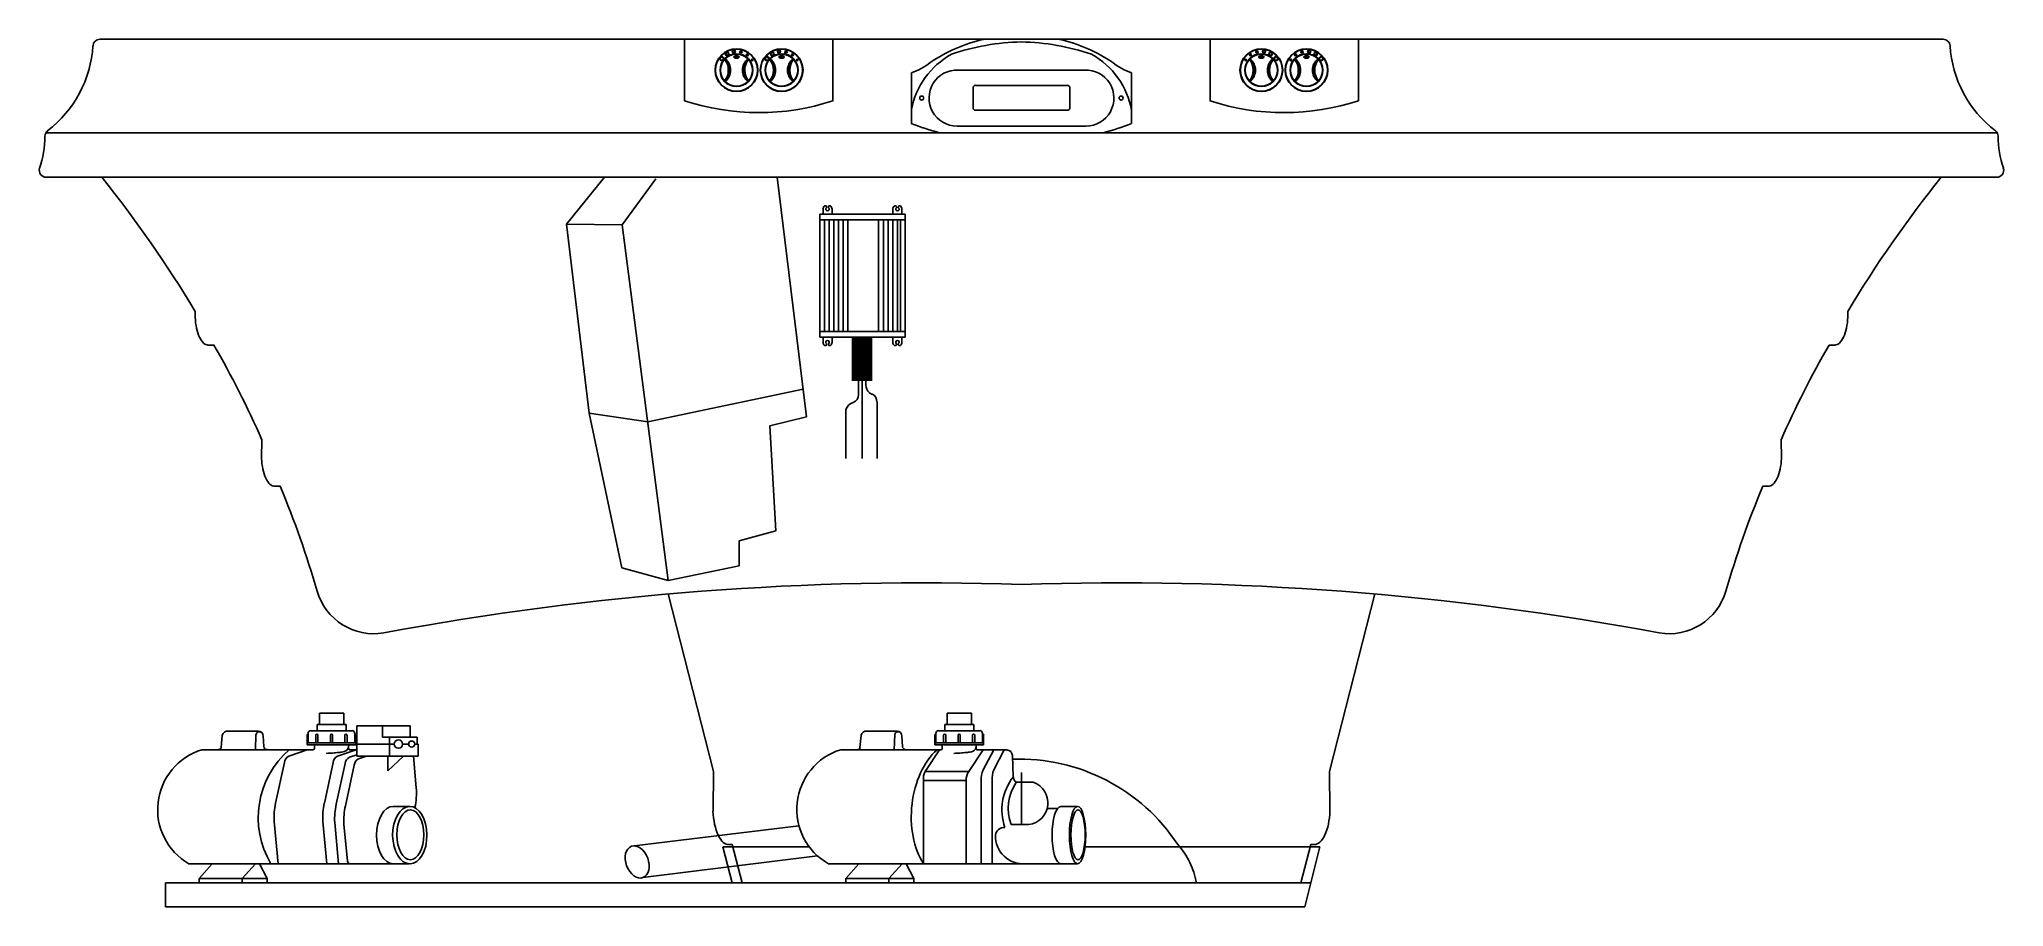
# Model space of a CAD drawing. Header units: millimetres. Extents: x -1143.64 to -1141.65, y 2247.31 to 2248.19.
import ezdxf

# ---------------------------------------------------------------- set-up
doc = ezdxf.new("R2010")
doc.units = ezdxf.units.MM
doc.header["$LTSCALE"] = 10
doc.linetypes.add('HIDDEN', pattern=[0.375, 0.25, -0.125])
doc.layers.add('jacuzzi', color=1, linetype='Continuous')

msp = doc.modelspace()

# ---------------------------------------------------------------- hatches: boundary and pattern name
at = {"layer": 'jacuzzi'}
for points in [[(-1142.9372, 2248.1825), (-1142.9372, 2248.1829, 0.414214), (-1142.9589, 2248.1612, 0.414214), (-1142.9372, 2248.1395), (-1142.9372, 2248.14, -0.414214), (-1142.9585, 2248.1612, -0.414214)], [(-1142.9372, 2248.1775), (-1142.9372, 2248.1779, 0.414214), (-1142.9539, 2248.1612, 0.414214), (-1142.9372, 2248.1446), (-1142.9372, 2248.145, -0.414214), (-1142.9534, 2248.1612, -0.414214)], [(-1142.9372, 2248.1829), (-1142.9372, 2248.1825, -0.414214), (-1142.9159, 2248.1612, -0.414214), (-1142.9372, 2248.14), (-1142.9372, 2248.1395, 0.414214), (-1142.9155, 2248.1612, 0.414214)], [(-1142.9205, 2248.1612, 0.414214), (-1142.9372, 2248.1779), (-1142.9372, 2248.1775, -0.414214), (-1142.9209, 2248.1612, -0.414214), (-1142.9372, 2248.145), (-1142.9372, 2248.1446, 0.414214)], [(-1142.9257, 2248.1497, 0.006291), (-1142.9254, 2248.15, -0.476688), (-1142.9254, 2248.1724, 0.006291), (-1142.9257, 2248.1727, 0.475122)], [(-1142.9254, 2248.15, 0.006351), (-1142.9251, 2248.1503, -0.339688), (-1142.9251, 2248.1721, 0.006351), (-1142.9254, 2248.1724, 0.341781)], [(-1142.9205, 2248.1717, 1), (-1142.922, 2248.1713, 1)], [(-1142.8914, 2248.1825), (-1142.8914, 2248.1829, 0.414214), (-1142.9131, 2248.1612, 0.414214), (-1142.8914, 2248.1395), (-1142.8914, 2248.14, -0.414214), (-1142.9127, 2248.1612, -0.414214)], [(-1142.8914, 2248.1775), (-1142.8914, 2248.1779, 0.414214), (-1142.9081, 2248.1612, 0.414214), (-1142.8914, 2248.1446), (-1142.8914, 2248.145, -0.414214), (-1142.9077, 2248.1612, -0.414214)], [(-1142.8914, 2248.1829), (-1142.8914, 2248.1825, -0.414214), (-1142.8701, 2248.1612, -0.414214), (-1142.8914, 2248.14), (-1142.8914, 2248.1395, 0.414214), (-1142.8697, 2248.1612, 0.414214)], [(-1142.8747, 2248.1612, 0.414214), (-1142.8914, 2248.1779), (-1142.8914, 2248.1775, -0.414214), (-1142.8752, 2248.1612, -0.414214), (-1142.8914, 2248.145), (-1142.8914, 2248.1446, 0.414214)], [(-1142.8799, 2248.1497, 0.006291), (-1142.8796, 2248.15, -0.476688), (-1142.8796, 2248.1724, 0.006291), (-1142.8799, 2248.1727, 0.475122)], [(-1142.8796, 2248.15, 0.006351), (-1142.8794, 2248.1503, -0.339688), (-1142.8794, 2248.1721, 0.006351), (-1142.8796, 2248.1724, 0.341781)], [(-1142.8747, 2248.1717, 1), (-1142.8762, 2248.1713, 1)], [(-1142.4046, 2248.1829), (-1142.4046, 2248.1825, 0.414214), (-1142.4258, 2248.1612, 0.414214), (-1142.4046, 2248.14), (-1142.4046, 2248.1395, -0.414214), (-1142.4263, 2248.1612, -0.414214)], [(-1142.4212, 2248.1717, -1), (-1142.4198, 2248.1713, -1)], [(-1142.4212, 2248.1612, -0.414214), (-1142.4046, 2248.1779), (-1142.4046, 2248.1775, 0.414214), (-1142.4208, 2248.1612, 0.414214), (-1142.4046, 2248.145), (-1142.4046, 2248.1446, -0.414214)], [(-1142.4163, 2248.15, -0.006351), (-1142.4166, 2248.1503, 0.339688), (-1142.4166, 2248.1721, -0.006351), (-1142.4163, 2248.1724, -0.341781)], [(-1142.4161, 2248.1497, -0.006291), (-1142.4163, 2248.15, 0.476688), (-1142.4163, 2248.1724, -0.006291), (-1142.4161, 2248.1727, -0.475122)], [(-1142.4046, 2248.1825), (-1142.4046, 2248.1829, -0.414214), (-1142.3829, 2248.1612, -0.414214), (-1142.4046, 2248.1395), (-1142.4046, 2248.14, 0.414214), (-1142.3833, 2248.1612, 0.414214)], [(-1142.4046, 2248.1775), (-1142.4046, 2248.1779, -0.414214), (-1142.3879, 2248.1612, -0.414214), (-1142.4046, 2248.1446), (-1142.4046, 2248.145, 0.414214), (-1142.3883, 2248.1612, 0.414214)], [(-1142.3588, 2248.1829), (-1142.3588, 2248.1825, 0.414214), (-1142.3801, 2248.1612, 0.414214), (-1142.3588, 2248.14), (-1142.3588, 2248.1395, -0.414214), (-1142.3805, 2248.1612, -0.414214)], [(-1142.3755, 2248.1612, -0.414214), (-1142.3588, 2248.1779), (-1142.3588, 2248.1775, 0.414214), (-1142.375, 2248.1612, 0.414214), (-1142.3588, 2248.145), (-1142.3588, 2248.1446, -0.414214)], [(-1142.3755, 2248.1717, -1), (-1142.374, 2248.1713, -1)], [(-1142.3706, 2248.15, -0.006351), (-1142.3708, 2248.1503, 0.339688), (-1142.3708, 2248.1721, -0.006351), (-1142.3706, 2248.1724, -0.341781)], [(-1142.3703, 2248.1497, -0.006291), (-1142.3706, 2248.15, 0.476688), (-1142.3706, 2248.1724, -0.006291), (-1142.3703, 2248.1727, -0.475122)], [(-1142.3588, 2248.1825), (-1142.3588, 2248.1829, -0.414214), (-1142.3371, 2248.1612, -0.414214), (-1142.3588, 2248.1395), (-1142.3588, 2248.14, 0.414214), (-1142.3375, 2248.1612, 0.414214)], [(-1142.3588, 2248.1775), (-1142.3588, 2248.1779, -0.414214), (-1142.3421, 2248.1612, -0.414214), (-1142.3588, 2248.1446), (-1142.3588, 2248.145, 0.414214), (-1142.3425, 2248.1612, 0.414214)]]:
    msp.add_hatch(color=256, dxfattribs=at).paths.add_polyline_path(points)
h = msp.add_hatch(color=256, dxfattribs=at)
h.paths.add_polyline_path([(-1142.9448, 2248.1777, 1), (-1142.9485, 2248.1777, 1)])
h.paths.add_polyline_path([(-1142.9481, 2248.1777, -1), (-1142.9452, 2248.1777, -1)], flags=16)
h.paths.add_polyline_path([(-1142.9542, 2248.173, 1), (-1142.95, 2248.173, 1)])
h.paths.add_polyline_path([(-1142.9504, 2248.173, -1), (-1142.9538, 2248.173, -1)], flags=16)
h = msp.add_hatch(color=256, dxfattribs=at)
h.paths.add_polyline_path([(-1142.9492, 2248.1503, 0.006351), (-1142.949, 2248.15, 0.341781), (-1142.949, 2248.1724, 0.006351), (-1142.9492, 2248.1721, -0.339688)])
h.paths.add_polyline_path([(-1142.949, 2248.15, 0.006291), (-1142.9487, 2248.1497, 0.475122), (-1142.9487, 2248.1727, 0.006291), (-1142.949, 2248.1724, -0.476688)])
h = msp.add_hatch(color=256, dxfattribs=at)
h.paths.add_polyline_path([(-1142.9383, 2248.18, 1), (-1142.9414, 2248.18, 1)])
h.paths.add_polyline_path([(-1142.941, 2248.18, -1), (-1142.9387, 2248.18, -1)], flags=16)
h = msp.add_hatch(color=256, dxfattribs=at)
edge = h.paths.add_edge_path()
edge.add_ellipse((-1142.9372, 2248.1745), major_axis=(-0.00273, 0), ratio=0.438575, start_angle=0, end_angle=360)
edge = h.paths.add_edge_path(flags=16)
edge.add_spline(control_points=[(-1142.9395, 2248.1745), (-1142.9395, 2248.1745), (-1142.9395, 2248.1745), (-1142.9395, 2248.1744), (-1142.9395, 2248.1744), (-1142.9394, 2248.1743), (-1142.9393, 2248.1742), (-1142.939, 2248.174), (-1142.9387, 2248.1739), (-1142.9381, 2248.1738), (-1142.9377, 2248.1737), (-1142.937, 2248.1737), (-1142.9366, 2248.1737), (-1142.9359, 2248.1738), (-1142.9356, 2248.1739), (-1142.9352, 2248.1741), (-1142.9351, 2248.1742), (-1142.9349, 2248.1744), (-1142.9349, 2248.1744), (-1142.9349, 2248.1745), (-1142.9349, 2248.1745), (-1142.9349, 2248.1745), (-1142.9349, 2248.1746), (-1142.9349, 2248.1747), (-1142.935, 2248.1747), (-1142.9352, 2248.1748), (-1142.9353, 2248.1749), (-1142.9357, 2248.1751), (-1142.9361, 2248.1752), (-1142.9369, 2248.1753), (-1142.9374, 2248.1753), (-1142.9382, 2248.1752), (-1142.9386, 2248.1751), (-1142.9391, 2248.1749), (-1142.9392, 2248.1748), (-1142.9394, 2248.1747), (-1142.9395, 2248.1746), (-1142.9395, 2248.1745), (-1142.9395, 2248.1745), (-1142.9395, 2248.1745)], knot_values=[0, 0, 0, 0, 0.207165, 0.207165, 0.41433, 0.41433, 0.621495, 0.621495, 1.06625, 1.06625, 1.511005, 1.511005, 1.955759, 1.955759, 2.400514, 2.400514, 2.714795, 2.714795, 2.956834, 2.956834, 3.198874, 3.198874, 3.440913, 3.440913, 3.682953, 3.682953, 3.924992, 3.924992, 4.435768, 4.435768, 4.946543, 4.946543, 5.457319, 5.457319, 5.787126, 5.787126, 6.044973, 6.044973, 6.283185, 6.283185, 6.283185, 6.283185], degree=3, periodic=0)
h = msp.add_hatch(color=256, dxfattribs=at)
h.paths.add_polyline_path([(-1142.9315, 2248.18, 1), (-1142.934, 2248.1793, 1)])
h.paths.add_polyline_path([(-1142.9319, 2248.1799, 1), (-1142.9336, 2248.1794, 1)], flags=16)
h = msp.add_hatch(color=256, dxfattribs=at)
h.paths.add_polyline_path([(-1142.9252, 2248.177, 1), (-1142.9272, 2248.1764, 1)])
h.paths.add_polyline_path([(-1142.9256, 2248.1768, 1), (-1142.9268, 2248.1765, 1)], flags=16)
h = msp.add_hatch(color=256, dxfattribs=at)
h.paths.add_polyline_path([(-1142.8991, 2248.1781, 1), (-1142.9026, 2248.1772, 1)])
h.paths.add_polyline_path([(-1142.8995, 2248.178, -1), (-1142.9023, 2248.1773, -1)], flags=16)
h.paths.add_polyline_path([(-1142.9043, 2248.1735, 1), (-1142.9083, 2248.1724, 1)])
h.paths.add_polyline_path([(-1142.9046, 2248.1734, 1), (-1142.9079, 2248.1726, 1)], flags=16)
h = msp.add_hatch(color=256, dxfattribs=at)
h.paths.add_polyline_path([(-1142.9035, 2248.1503, 0.006351), (-1142.9032, 2248.15, 0.341781), (-1142.9032, 2248.1724, 0.006351), (-1142.9035, 2248.1721, -0.339688)])
h.paths.add_polyline_path([(-1142.9032, 2248.15, 0.006291), (-1142.9029, 2248.1497, 0.475122), (-1142.9029, 2248.1727, 0.006291), (-1142.9032, 2248.1724, -0.476688)])
h = msp.add_hatch(color=256, dxfattribs=at)
h.paths.add_polyline_path([(-1142.8925, 2248.18, 1), (-1142.8957, 2248.18, 1)])
h.paths.add_polyline_path([(-1142.8953, 2248.18, -1), (-1142.8929, 2248.18, -1)], flags=16)
h = msp.add_hatch(color=256, dxfattribs=at)
edge = h.paths.add_edge_path()
edge.add_ellipse((-1142.8914, 2248.1745), major_axis=(-0.00273, 0), ratio=0.438575, start_angle=0, end_angle=360)
edge = h.paths.add_edge_path(flags=16)
edge.add_spline(control_points=[(-1142.8937, 2248.1745), (-1142.8937, 2248.1745), (-1142.8937, 2248.1745), (-1142.8937, 2248.1744), (-1142.8937, 2248.1744), (-1142.8936, 2248.1743), (-1142.8935, 2248.1742), (-1142.8932, 2248.174), (-1142.893, 2248.1739), (-1142.8923, 2248.1738), (-1142.8919, 2248.1737), (-1142.8912, 2248.1737), (-1142.8908, 2248.1737), (-1142.8901, 2248.1738), (-1142.8898, 2248.1739), (-1142.8894, 2248.1741), (-1142.8893, 2248.1742), (-1142.8891, 2248.1744), (-1142.8891, 2248.1744), (-1142.8891, 2248.1745), (-1142.8891, 2248.1745), (-1142.8891, 2248.1745), (-1142.8891, 2248.1746), (-1142.8892, 2248.1747), (-1142.8892, 2248.1747), (-1142.8894, 2248.1748), (-1142.8895, 2248.1749), (-1142.8899, 2248.1751), (-1142.8903, 2248.1752), (-1142.8911, 2248.1753), (-1142.8916, 2248.1753), (-1142.8924, 2248.1752), (-1142.8928, 2248.1751), (-1142.8933, 2248.1749), (-1142.8935, 2248.1748), (-1142.8936, 2248.1747), (-1142.8937, 2248.1746), (-1142.8937, 2248.1745), (-1142.8937, 2248.1745), (-1142.8937, 2248.1745)], knot_values=[0, 0, 0, 0, 0.207165, 0.207165, 0.41433, 0.41433, 0.621495, 0.621495, 1.06625, 1.06625, 1.511005, 1.511005, 1.955759, 1.955759, 2.400514, 2.400514, 2.714795, 2.714795, 2.956834, 2.956834, 3.198874, 3.198874, 3.440913, 3.440913, 3.682953, 3.682953, 3.924992, 3.924992, 4.435768, 4.435768, 4.946543, 4.946543, 5.457319, 5.457319, 5.787126, 5.787126, 6.044973, 6.044973, 6.283185, 6.283185, 6.283185, 6.283185], degree=3, periodic=0)
h = msp.add_hatch(color=256, dxfattribs=at)
h.paths.add_polyline_path([(-1142.8857, 2248.18, 1), (-1142.8882, 2248.1793, 1)])
h.paths.add_polyline_path([(-1142.8861, 2248.1799, 1), (-1142.8878, 2248.1794, 1)], flags=16)
h = msp.add_hatch(color=256, dxfattribs=at)
h.paths.add_polyline_path([(-1142.8794, 2248.177, 1), (-1142.8814, 2248.1764, 1)])
h.paths.add_polyline_path([(-1142.8798, 2248.1768, 1), (-1142.881, 2248.1765, 1)], flags=16)
h = msp.add_hatch(color=256, dxfattribs=at)
h.paths.add_polyline_path([(-1142.4165, 2248.177, -1), (-1142.4146, 2248.1764, -1)])
h.paths.add_polyline_path([(-1142.4162, 2248.1768, -1), (-1142.415, 2248.1765, -1)], flags=16)
h = msp.add_hatch(color=256, dxfattribs=at)
h.paths.add_polyline_path([(-1142.4103, 2248.18, -1), (-1142.4078, 2248.1793, -1)])
h.paths.add_polyline_path([(-1142.4099, 2248.1799, -1), (-1142.4082, 2248.1794, -1)], flags=16)
h = msp.add_hatch(color=256, dxfattribs=at)
edge = h.paths.add_edge_path()
edge.add_ellipse((-1142.4046, 2248.1745), major_axis=(0.00273, 0), ratio=0.438575, start_angle=0, end_angle=360, ccw=False)
edge = h.paths.add_edge_path(flags=16)
edge.add_spline(control_points=[(-1142.4022, 2248.1745), (-1142.4022, 2248.1745), (-1142.4022, 2248.1745), (-1142.4023, 2248.1744), (-1142.4023, 2248.1744), (-1142.4024, 2248.1743), (-1142.4025, 2248.1742), (-1142.4027, 2248.174), (-1142.403, 2248.1739), (-1142.4037, 2248.1738), (-1142.404, 2248.1737), (-1142.4048, 2248.1737), (-1142.4052, 2248.1737), (-1142.4059, 2248.1738), (-1142.4062, 2248.1739), (-1142.4066, 2248.1741), (-1142.4067, 2248.1742), (-1142.4068, 2248.1744), (-1142.4069, 2248.1744), (-1142.4069, 2248.1745), (-1142.4069, 2248.1745), (-1142.4069, 2248.1745), (-1142.4069, 2248.1746), (-1142.4068, 2248.1747), (-1142.4068, 2248.1747), (-1142.4066, 2248.1748), (-1142.4065, 2248.1749), (-1142.4061, 2248.1751), (-1142.4057, 2248.1752), (-1142.4049, 2248.1753), (-1142.4044, 2248.1753), (-1142.4036, 2248.1752), (-1142.4032, 2248.1751), (-1142.4027, 2248.1749), (-1142.4025, 2248.1748), (-1142.4023, 2248.1747), (-1142.4023, 2248.1746), (-1142.4022, 2248.1745), (-1142.4022, 2248.1745), (-1142.4022, 2248.1745)], knot_values=[0, 0, 0, 0, 0.207165, 0.207165, 0.41433, 0.41433, 0.621495, 0.621495, 1.06625, 1.06625, 1.511005, 1.511005, 1.955759, 1.955759, 2.400514, 2.400514, 2.714795, 2.714795, 2.956834, 2.956834, 3.198874, 3.198874, 3.440913, 3.440913, 3.682953, 3.682953, 3.924992, 3.924992, 4.435768, 4.435768, 4.946543, 4.946543, 5.457319, 5.457319, 5.787126, 5.787126, 6.044973, 6.044973, 6.283185, 6.283185, 6.283185, 6.283185], degree=3, periodic=0)
h = msp.add_hatch(color=256, dxfattribs=at)
h.paths.add_polyline_path([(-1142.4034, 2248.18, -1), (-1142.4003, 2248.18, -1)])
h.paths.add_polyline_path([(-1142.4007, 2248.18, 1), (-1142.403, 2248.18, 1)], flags=16)
h = msp.add_hatch(color=256, dxfattribs=at)
h.paths.add_polyline_path([(-1142.3925, 2248.1503, -0.006351), (-1142.3928, 2248.15, -0.341781), (-1142.3928, 2248.1724, -0.006351), (-1142.3925, 2248.1721, 0.339688)])
h.paths.add_polyline_path([(-1142.3928, 2248.15, -0.006291), (-1142.3931, 2248.1497, -0.475122), (-1142.3931, 2248.1727, -0.006291), (-1142.3928, 2248.1724, 0.476688)])
h = msp.add_hatch(color=256, dxfattribs=at)
h.paths.add_polyline_path([(-1142.3969, 2248.1781, -1), (-1142.3933, 2248.1772, -1)])
h.paths.add_polyline_path([(-1142.3965, 2248.178, 1), (-1142.3937, 2248.1773, 1)], flags=16)
h.paths.add_polyline_path([(-1142.3917, 2248.1735, -1), (-1142.3876, 2248.1724, -1)])
h.paths.add_polyline_path([(-1142.3913, 2248.1734, -1), (-1142.388, 2248.1726, -1)], flags=16)
h = msp.add_hatch(color=256, dxfattribs=at)
h.paths.add_polyline_path([(-1142.3708, 2248.177, -1), (-1142.3688, 2248.1764, -1)])
h.paths.add_polyline_path([(-1142.3704, 2248.1768, -1), (-1142.3692, 2248.1765, -1)], flags=16)
h = msp.add_hatch(color=256, dxfattribs=at)
h.paths.add_polyline_path([(-1142.3645, 2248.18, -1), (-1142.362, 2248.1793, -1)])
h.paths.add_polyline_path([(-1142.3641, 2248.1799, -1), (-1142.3624, 2248.1794, -1)], flags=16)
h = msp.add_hatch(color=256, dxfattribs=at)
edge = h.paths.add_edge_path()
edge.add_ellipse((-1142.3588, 2248.1745), major_axis=(0.00273, 0), ratio=0.438575, start_angle=0, end_angle=360, ccw=False)
edge = h.paths.add_edge_path(flags=16)
edge.add_spline(control_points=[(-1142.3565, 2248.1745), (-1142.3565, 2248.1745), (-1142.3565, 2248.1745), (-1142.3565, 2248.1744), (-1142.3565, 2248.1744), (-1142.3566, 2248.1743), (-1142.3567, 2248.1742), (-1142.357, 2248.174), (-1142.3572, 2248.1739), (-1142.3579, 2248.1738), (-1142.3583, 2248.1737), (-1142.359, 2248.1737), (-1142.3594, 2248.1737), (-1142.3601, 2248.1738), (-1142.3604, 2248.1739), (-1142.3608, 2248.1741), (-1142.3609, 2248.1742), (-1142.3611, 2248.1744), (-1142.3611, 2248.1744), (-1142.3611, 2248.1745), (-1142.3611, 2248.1745), (-1142.3611, 2248.1745), (-1142.3611, 2248.1746), (-1142.361, 2248.1747), (-1142.361, 2248.1747), (-1142.3608, 2248.1748), (-1142.3607, 2248.1749), (-1142.3603, 2248.1751), (-1142.3599, 2248.1752), (-1142.3591, 2248.1753), (-1142.3586, 2248.1753), (-1142.3578, 2248.1752), (-1142.3574, 2248.1751), (-1142.3569, 2248.1749), (-1142.3567, 2248.1748), (-1142.3566, 2248.1747), (-1142.3565, 2248.1746), (-1142.3565, 2248.1745), (-1142.3565, 2248.1745), (-1142.3565, 2248.1745)], knot_values=[0, 0, 0, 0, 0.207165, 0.207165, 0.41433, 0.41433, 0.621495, 0.621495, 1.06625, 1.06625, 1.511005, 1.511005, 1.955759, 1.955759, 2.400514, 2.400514, 2.714795, 2.714795, 2.956834, 2.956834, 3.198874, 3.198874, 3.440913, 3.440913, 3.682953, 3.682953, 3.924992, 3.924992, 4.435768, 4.435768, 4.946543, 4.946543, 5.457319, 5.457319, 5.787126, 5.787126, 6.044973, 6.044973, 6.283185, 6.283185, 6.283185, 6.283185], degree=3, periodic=0)
h = msp.add_hatch(color=256, dxfattribs=at)
h.paths.add_polyline_path([(-1142.3577, 2248.18, -1), (-1142.3545, 2248.18, -1)])
h.paths.add_polyline_path([(-1142.3549, 2248.18, 1), (-1142.3573, 2248.18, 1)], flags=16)
h = msp.add_hatch(color=256, dxfattribs=at)
h.paths.add_polyline_path([(-1142.3467, 2248.1503, -0.006351), (-1142.347, 2248.15, -0.341781), (-1142.347, 2248.1724, -0.006351), (-1142.3467, 2248.1721, 0.339688)])
h.paths.add_polyline_path([(-1142.347, 2248.15, -0.006291), (-1142.3473, 2248.1497, -0.475122), (-1142.3473, 2248.1727, -0.006291), (-1142.347, 2248.1724, 0.476688)])
h = msp.add_hatch(color=256, dxfattribs=at)
h.paths.add_polyline_path([(-1142.3512, 2248.1777, -1), (-1142.3475, 2248.1777, -1)])
h.paths.add_polyline_path([(-1142.3479, 2248.1777, 1), (-1142.3508, 2248.1777, 1)], flags=16)
h.paths.add_polyline_path([(-1142.3418, 2248.173, -1), (-1142.346, 2248.173, -1)])
h.paths.add_polyline_path([(-1142.3456, 2248.173, 1), (-1142.3422, 2248.173, 1)], flags=16)

# ---------------------------------------------------------------- linework, layer by layer
for p, q in [((-1143.5832, 2248.1925), (-1142.648, 2248.1925)), ((-1142.9901, 2248.1925), (-1142.9901, 2248.1302)), ((-1142.8395, 2248.1925), (-1142.8395, 2248.1299)), ((-1142.648, 2248.1925), (-1141.7127, 2248.1925)), ((-1142.4564, 2248.1925), (-1142.4564, 2248.1299)), ((-1142.3059, 2248.1925), (-1142.3059, 2248.1302)), ((-1142.7597, 2248.107), (-1142.7597, 2248.1584)), ((-1142.7121, 2248.1613), (-1142.5813, 2248.1613)), ((-1142.648, 2248.1458), (-1142.6945, 2248.1458)), ((-1142.648, 2248.1458), (-1142.6015, 2248.1458)), ((-1142.5363, 2248.107), (-1142.5363, 2248.1584)), ((-1142.6971, 2248.1432), (-1142.6971, 2248.1231)), ((-1142.5988, 2248.1432), (-1142.5988, 2248.1231)), ((-1142.7134, 2248.1045), (-1142.5826, 2248.1045)), ((-1142.648, 2248.1205), (-1142.6945, 2248.1205)), ((-1142.648, 2248.1205), (-1142.6015, 2248.1205)), ((-1142.648, 2248.0975), (-1143.638, 2248.0975)), ((-1142.648, 2248.0975), (-1141.658, 2248.0975)), ((-1141.6583, 2248.0525), (-1143.6377, 2248.0525)), ((-1142.7661, 2248.0151), (-1142.8527, 2248.0151)), ((-1142.8527, 2248.0151), (-1142.8527, 2248.0093)), ((-1142.8527, 2248.0093), (-1142.7661, 2248.0093)), ((-1142.8527, 2248.0093), (-1142.8527, 2247.896)), ((-1142.8494, 2248.0151), (-1142.8494, 2248.0203)), ((-1142.848, 2248.0093), (-1142.848, 2247.896)), ((-1142.8479, 2248.0234), (-1142.8462, 2248.0234)), ((-1142.8457, 2248.0227), (-1142.8457, 2248.0216)), ((-1142.8439, 2248.0227), (-1142.8439, 2248.0216)), ((-1142.8418, 2248.0234), (-1142.8434, 2248.0234)), ((-1142.8432, 2248.0093), (-1142.8432, 2247.896)), ((-1142.8402, 2248.0151), (-1142.8402, 2248.0203)), ((-1142.8385, 2248.0093), (-1142.8385, 2247.896)), ((-1142.8338, 2248.0093), (-1142.8338, 2247.896)), ((-1142.829, 2248.0093), (-1142.829, 2247.896)), ((-1142.8242, 2248.0093), (-1142.8242, 2247.896)), ((-1142.793, 2248.0093), (-1142.793, 2247.896)), ((-1142.788, 2248.0093), (-1142.788, 2247.896)), ((-1142.7834, 2248.0093), (-1142.7834, 2247.896)), ((-1142.7787, 2248.0093), (-1142.7787, 2247.896)), ((-1142.7785, 2248.0151), (-1142.7785, 2248.0203)), ((-1142.777, 2248.0234), (-1142.7753, 2248.0234)), ((-1142.7748, 2248.0227), (-1142.7748, 2248.0216)), ((-1142.7739, 2248.0093), (-1142.7739, 2247.896)), ((-1142.773, 2248.0227), (-1142.773, 2248.0216)), ((-1142.7709, 2248.0234), (-1142.7726, 2248.0234)), ((-1142.7708, 2248.0093), (-1142.7708, 2247.896)), ((-1142.7693, 2248.0151), (-1142.7693, 2248.0203)), ((-1142.7661, 2248.0151), (-1142.7661, 2248.0093)), ((-1142.7661, 2247.896), (-1142.7661, 2248.0093)), ((-1143.4864, 2247.9165), (-1143.4865, 2247.9105)), ((-1141.8095, 2247.9165), (-1141.8095, 2247.9105)), ((-1142.7661, 2247.896), (-1142.8527, 2247.896)), ((-1142.8527, 2247.896), (-1142.8527, 2247.8902)), ((-1142.8527, 2247.8902), (-1142.7661, 2247.8902)), ((-1142.8494, 2247.8902), (-1142.8494, 2247.885)), ((-1142.8402, 2247.8902), (-1142.8402, 2247.885)), ((-1142.7911, 2247.8902), (-1142.7693, 2247.8902)), ((-1142.7785, 2247.8902), (-1142.7785, 2247.885)), ((-1142.7693, 2247.8902), (-1142.7693, 2247.885)), ((-1142.7661, 2247.896), (-1142.7661, 2247.8902)), ((-1143.4733, 2247.8823), (-1143.4674, 2247.8823)), ((-1142.8479, 2247.8819), (-1142.8462, 2247.8819)), ((-1142.8457, 2247.8826), (-1142.8457, 2247.8837)), ((-1142.8439, 2247.8826), (-1142.8439, 2247.8837)), ((-1142.8418, 2247.8819), (-1142.8434, 2247.8819)), ((-1142.777, 2247.8819), (-1142.7753, 2247.8819)), ((-1142.7748, 2247.8826), (-1142.7748, 2247.8837)), ((-1142.773, 2247.8826), (-1142.773, 2247.8837)), ((-1142.7709, 2247.8819), (-1142.7726, 2247.8819)), ((-1141.8227, 2247.8823), (-1141.8285, 2247.8823)), ((-1142.8133, 2247.8464), (-1142.8133, 2247.8318)), ((-1142.8097, 2247.8464), (-1142.8097, 2247.7671)), ((-1142.8059, 2247.8465), (-1142.8059, 2247.8417)), ((-1142.8025, 2247.834), (-1142.7992, 2247.8323)), ((-1142.7946, 2247.8248), (-1142.7946, 2247.7671)), ((-1142.8261, 2247.8169), (-1142.8261, 2247.7671)), ((-1143.4189, 2247.7863), (-1143.4192, 2247.7674)), ((-1141.8771, 2247.7863), (-1141.8768, 2247.7674)), ((-1143.4057, 2247.7392), (-1143.4003, 2247.7392)), ((-1141.8903, 2247.7392), (-1141.8957, 2247.7392)), ((-1142.9604, 2247.4498), (-1143.0064, 2247.6298)), ((-1142.3356, 2247.4498), (-1142.2895, 2247.6298)), ((-1143.3604, 2247.5089), (-1143.3357, 2247.5089)), ((-1143.3604, 2247.5089), (-1143.3604, 2247.4972)), ((-1143.3357, 2247.5089), (-1143.3357, 2247.4972)), ((-1142.7234, 2247.5089), (-1142.6987, 2247.5089)), ((-1142.7234, 2247.5089), (-1142.7234, 2247.4972)), ((-1142.6987, 2247.5089), (-1142.6987, 2247.4972)), ((-1143.4601, 2247.4741), (-1143.459, 2247.4865)), ((-1143.4224, 2247.4907), (-1143.4531, 2247.4907)), ((-1143.4248, 2247.4873), (-1143.4253, 2247.4718)), ((-1143.4175, 2247.4857), (-1143.417, 2247.4752)), ((-1143.373, 2247.4864), (-1143.373, 2247.4767)), ((-1143.3719, 2247.4875), (-1143.3719, 2247.4883)), ((-1143.3719, 2247.4876), (-1143.3719, 2247.4883)), ((-1143.3719, 2247.4786), (-1143.3719, 2247.4875)), ((-1143.3691, 2247.4911), (-1143.3273, 2247.4911)), ((-1143.3641, 2247.4864), (-1143.3641, 2247.4786)), ((-1143.3628, 2247.4972), (-1143.3333, 2247.4972)), ((-1143.3628, 2247.4972), (-1143.3628, 2247.4912)), ((-1143.3619, 2247.4864), (-1143.3619, 2247.4786)), ((-1143.3493, 2247.4864), (-1143.3493, 2247.4786)), ((-1143.3471, 2247.4864), (-1143.3471, 2247.4786)), ((-1143.3347, 2247.4864), (-1143.3347, 2247.4786)), ((-1143.3333, 2247.4972), (-1143.3333, 2247.4911)), ((-1143.3324, 2247.4864), (-1143.3324, 2247.4786)), ((-1143.3245, 2247.4875), (-1143.3245, 2247.4883)), ((-1143.3245, 2247.4876), (-1143.3245, 2247.4883)), ((-1143.3245, 2247.4875), (-1143.3245, 2247.4786)), ((-1143.3233, 2247.4864), (-1143.3233, 2247.4767)), ((-1143.3226, 2247.4959), (-1143.2684, 2247.4959)), ((-1143.3226, 2247.4653), (-1143.3226, 2247.4959)), ((-1143.2964, 2247.4845), (-1143.2964, 2247.4959)), ((-1143.2684, 2247.4959), (-1143.2684, 2247.4845)), ((-1142.8119, 2247.4741), (-1142.8108, 2247.4865)), ((-1142.7742, 2247.4907), (-1142.8049, 2247.4907)), ((-1142.7766, 2247.4872), (-1142.7771, 2247.4718)), ((-1142.7693, 2247.4857), (-1142.7688, 2247.4751)), ((-1142.7361, 2247.4864), (-1142.7361, 2247.4767)), ((-1142.7349, 2247.4875), (-1142.7349, 2247.4883)), ((-1142.7349, 2247.4875), (-1142.7349, 2247.4883)), ((-1142.7349, 2247.4786), (-1142.7349, 2247.4875)), ((-1142.7321, 2247.4911), (-1142.6904, 2247.4911)), ((-1142.7272, 2247.4864), (-1142.7272, 2247.4786)), ((-1142.7258, 2247.4972), (-1142.6964, 2247.4972)), ((-1142.7258, 2247.4972), (-1142.7258, 2247.4911)), ((-1142.7249, 2247.4864), (-1142.7249, 2247.4786)), ((-1142.7124, 2247.4864), (-1142.7124, 2247.4786)), ((-1142.7101, 2247.4864), (-1142.7101, 2247.4786)), ((-1142.6977, 2247.4864), (-1142.6977, 2247.4786)), ((-1142.6964, 2247.4972), (-1142.6964, 2247.4911)), ((-1142.6955, 2247.4864), (-1142.6955, 2247.4786)), ((-1142.6875, 2247.4875), (-1142.6875, 2247.4883)), ((-1142.6875, 2247.4875), (-1142.6875, 2247.4883)), ((-1142.6875, 2247.4875), (-1142.6875, 2247.4786)), ((-1142.6864, 2247.4864), (-1142.6864, 2247.4767)), ((-1143.3666, 2247.4718), (-1143.4797, 2247.4718)), ((-1143.3915, 2247.4652), (-1143.3727, 2247.4718)), ((-1143.373, 2247.4786), (-1143.3233, 2247.4786)), ((-1143.373, 2247.4767), (-1143.3233, 2247.4767)), ((-1143.3655, 2247.473), (-1143.3655, 2247.4767)), ((-1143.3421, 2247.4652), (-1143.3233, 2247.4718)), ((-1143.3309, 2247.473), (-1143.3309, 2247.4767)), ((-1143.33, 2247.4641), (-1143.3226, 2247.4667)), ((-1143.3226, 2247.4718), (-1143.3298, 2247.4718)), ((-1143.2845, 2247.4775), (-1143.3226, 2247.4775)), ((-1143.2684, 2247.4845), (-1143.2964, 2247.4845)), ((-1143.2892, 2247.4653), (-1143.2892, 2247.4845)), ((-1143.2698, 2247.4775), (-1143.276, 2247.4775)), ((-1143.2684, 2247.4845), (-1143.2613, 2247.4845)), ((-1143.2613, 2247.4775), (-1143.2636, 2247.4775)), ((-1143.2613, 2247.4845), (-1143.2613, 2247.4775)), ((-1143.2613, 2247.4775), (-1143.2603, 2247.4775)), ((-1143.2603, 2247.4775), (-1143.2603, 2247.4653)), ((-1142.8314, 2247.4718), (-1142.7297, 2247.4718)), ((-1142.7312, 2247.4718), (-1142.7459, 2247.4496)), ((-1142.7361, 2247.4786), (-1142.6864, 2247.4786)), ((-1142.7361, 2247.4767), (-1142.6864, 2247.4767)), ((-1142.7285, 2247.4729), (-1142.7285, 2247.4767)), ((-1142.6869, 2247.4718), (-1142.7015, 2247.4496)), ((-1142.694, 2247.4729), (-1142.694, 2247.4767)), ((-1142.6929, 2247.4718), (-1142.6629, 2247.4718)), ((-1142.6762, 2247.4718), (-1142.687, 2247.4514)), ((-1142.6655, 2247.4718), (-1142.6759, 2247.4514)), ((-1142.6571, 2247.4658), (-1142.6563, 2247.4442)), ((-1143.4049, 2247.4175), (-1143.3959, 2247.4588)), ((-1143.3554, 2247.4175), (-1143.3465, 2247.4588)), ((-1143.3434, 2247.4164), (-1143.3344, 2247.4578)), ((-1143.334, 2247.4149), (-1143.3251, 2247.4562)), ((-1143.2603, 2247.4653), (-1143.3226, 2247.4653)), ((-1143.3207, 2247.4626), (-1143.3128, 2247.4653)), ((-1143.2909, 2247.4653), (-1143.2909, 2247.4505)), ((-1143.2909, 2247.4505), (-1143.2751, 2247.4653)), ((-1143.2622, 2247.4331), (-1143.2649, 2247.4653)), ((-1142.9604, 2247.4498), (-1142.961, 2247.4095)), ((-1142.9604, 2247.4498), (-1142.961, 2247.4095)), ((-1142.7459, 2247.4496), (-1142.7015, 2247.4496)), ((-1142.648, 2247.4488), (-1142.648, 2247.3952)), ((-1142.3356, 2247.4498), (-1142.335, 2247.4095)), ((-1142.3356, 2247.4498), (-1142.335, 2247.4095)), ((-1142.7475, 2247.4406), (-1142.7475, 2247.356)), ((-1142.7475, 2247.4406), (-1142.7041, 2247.4406)), ((-1142.7041, 2247.4406), (-1142.7041, 2247.356)), ((-1142.6888, 2247.356), (-1142.6888, 2247.4403)), ((-1142.6777, 2247.356), (-1142.6777, 2247.4403)), ((-1142.6534, 2247.4387), (-1142.636, 2247.4387)), ((-1143.2687, 2247.4143), (-1143.2856, 2247.4143)), ((-1142.6114, 2247.4121), (-1142.622, 2247.4121)), ((-1142.5911, 2247.4142), (-1142.6081, 2247.4142)), ((-1143.4024, 2247.3561), (-1143.4064, 2247.399)), ((-1143.353, 2247.3561), (-1143.357, 2247.399)), ((-1143.341, 2247.3561), (-1143.3449, 2247.3979)), ((-1143.3321, 2247.3588), (-1143.3356, 2247.3964)), ((-1143.0439, 2247.3738), (-1142.8738, 2247.3947)), ((-1142.6405, 2247.3958), (-1142.6586, 2247.3958)), ((-1142.9451, 2247.3757), (-1142.9415, 2247.3757)), ((-1142.9449, 2247.3757), (-1142.9415, 2247.3757)), ((-1142.3511, 2247.3757), (-1142.3545, 2247.3757)), ((-1142.3511, 2247.3757), (-1142.3545, 2247.3757)), ((-1143.4929, 2247.3561), (-1143.2695, 2247.3561)), ((-1143.4692, 2247.356), (-1143.4826, 2247.3411)), ((-1143.4253, 2247.356), (-1143.4387, 2247.3411)), ((-1143.4213, 2247.356), (-1143.4136, 2247.3411)), ((-1143.0321, 2247.342), (-1142.8551, 2247.3641)), ((-1142.844, 2247.356), (-1142.6081, 2247.356)), ((-1142.813, 2247.356), (-1142.8264, 2247.3411)), ((-1142.7691, 2247.356), (-1142.7825, 2247.3411)), ((-1142.7651, 2247.356), (-1142.7574, 2247.3411)), ((-1142.5916, 2247.356), (-1142.6081, 2247.356)), ((-1143.4826, 2247.3412), (-1143.4136, 2247.3412)), ((-1143.4826, 2247.3411), (-1143.4826, 2247.3367)), ((-1143.4387, 2247.3411), (-1143.4387, 2247.3367)), ((-1143.4136, 2247.3411), (-1143.4136, 2247.3368)), ((-1142.8264, 2247.3412), (-1142.7574, 2247.3412)), ((-1142.8264, 2247.3411), (-1142.8264, 2247.3367)), ((-1142.7825, 2247.3411), (-1142.7825, 2247.3367)), ((-1142.7574, 2247.3411), (-1142.7574, 2247.3367)), ((-1142.3544, 2247.3368), (-1142.648, 2247.3367))]:
    msp.add_line(p, q, dxfattribs=at)
at = {"layer": 'jacuzzi', "linetype": 'ByBlock'}
for p, q in [((-1143.0711, 2248.0525), (-1143.1098, 2248.0051)), ((-1143.0531, 2248.0042), (-1143.0189, 2248.0511)), ((-1142.8661, 2247.8096), (-1142.896, 2248.0525)), ((-1143.1098, 2248.0051), (-1143.0531, 2248.0042)), ((-1143.1098, 2248.0051), (-1143.0867, 2247.8133)), ((-1143.0065, 2247.6436), (-1143.0531, 2248.0042)), ((-1143.0273, 2247.8043), (-1142.8696, 2247.8377)), ((-1143.0867, 2247.8133), (-1143.0273, 2247.8043)), ((-1143.0867, 2247.8133), (-1143.0536, 2247.6564)), ((-1142.8661, 2247.8096), (-1142.9035, 2247.8003)), ((-1142.9035, 2247.8003), (-1142.8972, 2247.6937)), ((-1142.8972, 2247.6937), (-1142.9345, 2247.6837)), ((-1142.9345, 2247.6837), (-1142.9345, 2247.6582)), ((-1143.0536, 2247.6564), (-1143.0065, 2247.6436)), ((-1142.9345, 2247.6582), (-1143.0065, 2247.6436)), ((-1142.8635, 2247.3733), (-1142.9509, 2247.3733)), ((-1142.9416, 2247.3367), (-1142.9509, 2247.3733)), ((-1142.3451, 2247.3733), (-1142.5835, 2247.3733)), ((-1142.3606, 2247.3125), (-1142.3451, 2247.3733)), ((-1142.648, 2247.3367), (-1143.5166, 2247.3368)), ((-1143.5166, 2247.3368), (-1143.5166, 2247.3125)), ((-1143.5166, 2247.3125), (-1142.3606, 2247.3125))]:
    msp.add_line(p, q, dxfattribs=at)
at = {"layer": 'jacuzzi', "linetype": 'HIDDEN'}
for p, q in [((-1142.9315, 2247.3367), (-1142.9415, 2247.3757)), ((-1142.3645, 2247.3368), (-1142.3545, 2247.3757))]:
    msp.add_line(p, q, dxfattribs=at)
at = {"layer": 'jacuzzi', "const_width": 0.021}
msp.add_lwpolyline([(-1142.8097, 2247.8905), (-1142.8097, 2247.8459)], dxfattribs=at)
at = {"layer": 'jacuzzi'}
for centre, radius in [((-1142.9372, 2248.1612), 0.0217), ((-1142.9372, 2248.1612), 0.0213), ((-1142.9521, 2248.173), 0.00211), ((-1142.9372, 2248.1612), 0.0167), ((-1142.9521, 2248.173), 0.0017), ((-1142.9372, 2248.1612), 0.0163), ((-1142.9467, 2248.1777), 0.00184), ((-1142.9467, 2248.1777), 0.00143), ((-1142.9399, 2248.18), 0.00157), ((-1142.9399, 2248.18), 0.00116), ((-1142.9327, 2248.1797), 0.00129), ((-1142.9327, 2248.1797), 0.000887), ((-1142.9262, 2248.1767), 0.00102), ((-1142.9262, 2248.1767), 0.000614), ((-1142.9213, 2248.1715), 0.000749), ((-1142.9213, 2248.1715), 0.000341), ((-1142.8914, 2248.1612), 0.0217), ((-1142.8914, 2248.1612), 0.0213), ((-1142.9063, 2248.173), 0.00211), ((-1142.8914, 2248.1612), 0.0167), ((-1142.9063, 2248.173), 0.0017), ((-1142.8914, 2248.1612), 0.0163), ((-1142.9009, 2248.1777), 0.00184), ((-1142.9009, 2248.1777), 0.00143), ((-1142.8941, 2248.18), 0.00157), ((-1142.8941, 2248.18), 0.00116), ((-1142.8869, 2248.1797), 0.00129), ((-1142.8869, 2248.1797), 0.000887), ((-1142.8804, 2248.1767), 0.00102), ((-1142.8804, 2248.1767), 0.000614), ((-1142.8755, 2248.1715), 0.000749), ((-1142.8755, 2248.1715), 0.000341), ((-1142.4046, 2248.1612), 0.0217), ((-1142.4046, 2248.1612), 0.0213), ((-1142.4205, 2248.1715), 0.000749), ((-1142.4046, 2248.1612), 0.0167), ((-1142.4046, 2248.1612), 0.0163), ((-1142.4205, 2248.1715), 0.000341), ((-1142.4156, 2248.1767), 0.00102), ((-1142.4156, 2248.1767), 0.000614), ((-1142.409, 2248.1797), 0.00129), ((-1142.409, 2248.1797), 0.000887), ((-1142.4019, 2248.18), 0.00157), ((-1142.4019, 2248.18), 0.00116), ((-1142.3951, 2248.1777), 0.00184), ((-1142.3951, 2248.1777), 0.00143), ((-1142.3897, 2248.173), 0.00211), ((-1142.3897, 2248.173), 0.0017), ((-1142.3588, 2248.1612), 0.0217), ((-1142.3588, 2248.1612), 0.0213), ((-1142.3588, 2248.1612), 0.0167), ((-1142.3747, 2248.1715), 0.000749), ((-1142.3747, 2248.1715), 0.000341), ((-1142.3588, 2248.1612), 0.0163), ((-1142.3698, 2248.1767), 0.00102), ((-1142.3698, 2248.1767), 0.000614), ((-1142.3633, 2248.1797), 0.00129), ((-1142.3633, 2248.1797), 0.000887), ((-1142.3561, 2248.18), 0.00157), ((-1142.3561, 2248.18), 0.00116), ((-1142.3493, 2248.1777), 0.00184), ((-1142.3493, 2248.1777), 0.00143), ((-1142.3439, 2248.173), 0.00211), ((-1142.3439, 2248.173), 0.0017), ((-1142.7493, 2248.1329), 0.002), ((-1142.5469, 2248.1329), 0.002), ((-1143.2803, 2247.4775), 0.00424), ((-1143.2667, 2247.4775), 0.00312)]:
    msp.add_circle(centre, radius, dxfattribs=at)
for centre, radius, start, end in [((-1143.7086, 2248.1936), 0.1186, 307.6139, 356.3121), ((-1143.5832, 2248.1855), 0.007, 90, 176.3121), ((-1142.6521, 2248.04), 0.1563, 102.7461, 124.484), ((-1142.6437, 2247.9561), 0.2338, 91.0769, 108.8255), ((-1142.6525, 2247.9561), 0.2338, 71.1745, 88.9231), ((-1142.6439, 2248.04), 0.1563, 55.516, 77.2539), ((-1141.7127, 2248.1855), 0.007, 3.6884, 90), ((-1141.5874, 2248.1936), 0.1186, 183.6884, 232.3847), ((-1142.9634, 2248.1612), 0.0179, 322.2611, 37.7389), ((-1142.958, 2248.1612), 0.0144, 309.0268, 50.9732), ((-1142.9634, 2248.1612), 0.0183, 322.2611, 37.7389), ((-1142.958, 2248.1612), 0.0148, 309.0268, 50.9732), ((-1142.9163, 2248.1612), 0.0148, 129.1732, 230.9732), ((-1142.9163, 2248.1612), 0.0144, 129.0268, 230.9732), ((-1142.9109, 2248.1612), 0.0183, 142.2611, 217.7389), ((-1142.9109, 2248.1612), 0.0179, 142.476, 217.7389), ((-1142.9177, 2248.1612), 0.0179, 322.2611, 37.7389), ((-1142.9123, 2248.1612), 0.0144, 309.0268, 50.9732), ((-1142.9177, 2248.1612), 0.0183, 322.2611, 37.7389), ((-1142.9123, 2248.1612), 0.0148, 309.0268, 50.9732), ((-1142.8706, 2248.1612), 0.0148, 129.1732, 230.9732), ((-1142.8706, 2248.1612), 0.0144, 129.0268, 230.9732), ((-1142.8652, 2248.1612), 0.0183, 142.2611, 217.7389), ((-1142.8652, 2248.1612), 0.0179, 142.476, 217.7389), ((-1142.6799, 2248.1063), 0.0811, 118.8908, 169.4644), ((-1142.7884, 2248.233), 0.08, 291.0141, 306.6882), ((-1142.6162, 2248.1063), 0.0811, 9.743, 61.1092), ((-1142.5076, 2248.233), 0.08, 233.3118, 248.9859), ((-1142.4308, 2248.1612), 0.0179, 322.2611, 37.524), ((-1142.4308, 2248.1612), 0.0183, 322.2611, 37.7389), ((-1142.4254, 2248.1612), 0.0144, 309.0268, 50.9732), ((-1142.4254, 2248.1612), 0.0148, 309.0268, 50.8268), ((-1142.3837, 2248.1612), 0.0148, 129.0268, 230.9732), ((-1142.3837, 2248.1612), 0.0144, 129.0268, 230.9732), ((-1142.3783, 2248.1612), 0.0183, 142.2611, 217.7389), ((-1142.3783, 2248.1612), 0.0179, 142.2611, 217.7389), ((-1142.385, 2248.1612), 0.0179, 322.2611, 37.524), ((-1142.385, 2248.1612), 0.0183, 322.2611, 37.7389), ((-1142.3796, 2248.1612), 0.0144, 309.0268, 50.9732), ((-1142.3796, 2248.1612), 0.0148, 309.0268, 50.8268), ((-1142.3379, 2248.1612), 0.0148, 129.0268, 230.9732), ((-1142.3379, 2248.1612), 0.0144, 129.0268, 230.9732), ((-1142.3325, 2248.1612), 0.0183, 142.2611, 217.7389), ((-1142.3325, 2248.1612), 0.0179, 142.2611, 217.7389), ((-1142.7134, 2248.1329), 0.0284, 87.3745, 270), ((-1142.6945, 2248.1432), 0.00262, 90, 180), ((-1142.6015, 2248.1432), 0.00262, 0, 90), ((-1142.5826, 2248.1329), 0.0284, 270, 92.6255), ((-1142.9145, 2248.3599), 0.2418, 251.785, 288.0593), ((-1142.3815, 2248.3599), 0.2418, 251.9407, 288.215), ((-1142.643, 2248.4158), 0.3301, 249.2711, 254.5907), ((-1142.6945, 2248.1231), 0.00262, 180, 270), ((-1142.6015, 2248.1231), 0.00262, 270, 0), ((-1142.6531, 2248.4158), 0.3301, 285.4093, 290.7289), ((-1143.7401, 2248.0943), 0.1011, 341.2157, 359.8641), ((-1143.6319, 2248.0941), 0.007, 127.6139, 179.8641), ((-1141.664, 2248.0941), 0.007, 0.1367, 52.3847), ((-1141.5559, 2248.0943), 0.1011, 180.1367, 198.7843), ((-1143.6377, 2248.0595), 0.007, 161.2157, 270), ((-1144.5216, 2247.2966), 1.2065, 30.9146, 38.7945), ((-1140.7744, 2247.2966), 1.2065, 141.2055, 149.0854), ((-1141.6583, 2248.0595), 0.007, 270, 18.7843), ((-1142.8446, 2248.0198), 0.00489, 132.5815, 174.6689), ((-1142.8448, 2248.0201), 0.00173, 121.6795, 58.6608), ((-1142.8469, 2248.0225), 0.00118, 10.5938, 54.4437), ((-1142.8428, 2248.0225), 0.00118, 125.5563, 169.4062), ((-1142.8451, 2248.0198), 0.00489, 5.3311, 47.4185), ((-1142.7737, 2248.0198), 0.00489, 132.5815, 174.6689), ((-1142.7739, 2248.0201), 0.00173, 121.3392, 58.3205), ((-1142.776, 2248.0225), 0.00118, 10.5938, 54.4437), ((-1142.7719, 2248.0225), 0.00118, 125.5563, 169.4062), ((-1142.7742, 2248.0198), 0.00489, 5.3311, 47.4185), ((-1142.8446, 2247.8855), 0.00489, 185.3311, 227.4185), ((-1142.8448, 2247.8852), 0.00173, 301.3392, 238.3205), ((-1142.8451, 2247.8855), 0.00489, 312.5815, 354.6689), ((-1142.7737, 2247.8855), 0.00489, 185.3311, 227.4185), ((-1142.7739, 2247.8852), 0.00173, 301.6795, 238.6608), ((-1142.7742, 2247.8855), 0.00489, 312.5815, 354.6689), ((-1144.3438, 2247.3786), 1.0108, 23.7865, 29.8893), ((-1142.8469, 2247.8829), 0.00118, 305.5563, 349.4062), ((-1142.8428, 2247.8829), 0.00118, 190.5938, 234.4437), ((-1142.776, 2247.8829), 0.00118, 305.5563, 349.4062), ((-1142.7719, 2247.8829), 0.00118, 190.5938, 234.4437), ((-1140.9522, 2247.3786), 1.0108, 150.1107, 156.2135), ((-1142.8215, 2247.8318), 0.00817, 288.9626, 0), ((-1142.7957, 2247.8416), 0.0101, 179.2692, 228.2495), ((-1142.8032, 2247.8248), 0.00854, 0, 62.1718), ((-1142.8161, 2247.814), 0.0104, 105.2217, 163.9251), ((-1144.2706, 2247.3729), 0.9442, 15.9753, 22.8233), ((-1141.0254, 2247.3729), 0.9442, 157.1767, 164.0247), ((-1143.3052, 2247.6495), 0.06, 196.1807, 279.7397), ((-1142.7462, 2244.6473), 2.9938, 88.1192, 100.5627), ((-1142.5497, 2244.6473), 2.9938, 79.4373, 91.8808), ((-1141.9908, 2247.6495), 0.06, 260.2603, 343.8193), ((-1143.4536, 2247.4851), 0.00559, 84.7933, 165.8067), ((-1143.4213, 2247.4865), 0.00354, 48.547, 167.6675), ((-1143.4226, 2247.4856), 0.00507, 0.8161, 87.4215), ((-1143.3719, 2247.4864), 0.00113, 90, 180), ((-1143.3691, 2247.4883), 0.00283, 90, 180), ((-1143.363, 2247.4864), 0.00113, 0, 180), ((-1143.3482, 2247.4864), 0.00113, 0, 180), ((-1143.3336, 2247.4864), 0.00113, 0, 180), ((-1143.3273, 2247.4883), 0.00283, 0, 90), ((-1143.3245, 2247.4864), 0.00113, 0, 90), ((-1142.8054, 2247.4851), 0.00559, 84.805, 165.8185), ((-1142.7731, 2247.4865), 0.00354, 48.5587, 167.6793), ((-1142.7744, 2247.4856), 0.00507, 0.8279, 87.4332), ((-1142.7349, 2247.4864), 0.00113, 90, 180), ((-1142.7321, 2247.4883), 0.00283, 90, 180), ((-1142.726, 2247.4864), 0.00113, 0, 180), ((-1142.7112, 2247.4864), 0.00113, 0, 180), ((-1142.6966, 2247.4864), 0.00113, 0, 180), ((-1142.6904, 2247.4883), 0.00283, 0, 90), ((-1142.6875, 2247.4864), 0.00113, 0, 90), ((-1143.4611, 2247.4111), 0.0635, 107.0375, 240.0034), ((-1143.4628, 2247.4747), 0.00284, 269.0482, 348.9166), ((-1143.3312, 2247.4028), 0.0913, 130.8667, 210.7685), ((-1143.4133, 2247.4755), 0.00364, 184.871, 272.0328), ((-1143.3666, 2247.473), 0.00114, 270, 0), ((-1143.3612, 2247.6593), 0.1914, 272.2819, 274.2014), ((-1143.3612, 2247.6593), 0.1914, 274.2014, 276.1208), ((-1143.3612, 2247.6593), 0.1914, 276.1208, 277.4363), ((-1143.3372, 2247.4759), 0.00642, 273.3278, 346.1608), ((-1143.3298, 2247.473), 0.00114, 180, 270), ((-1142.8125, 2247.4112), 0.0635, 107.3632, 240.2736), ((-1142.8146, 2247.4746), 0.00284, 269.0599, 348.9284), ((-1142.7651, 2247.4754), 0.00364, 184.8828, 272.0445), ((-1142.7297, 2247.4729), 0.00114, 270, 0), ((-1142.7243, 2247.6593), 0.1914, 272.2819, 274.2014), ((-1142.7243, 2247.6593), 0.1914, 274.2014, 276.1208), ((-1142.7243, 2247.6593), 0.1914, 276.1208, 277.4363), ((-1142.7002, 2247.4758), 0.00642, 273.3278, 346.1608), ((-1142.6929, 2247.4729), 0.00114, 180, 270), ((-1142.6638, 2247.4651), 0.00677, 6.4339, 82.1574), ((-1143.3882, 2247.4582), 0.00776, 115.2889, 175.1506), ((-1143.3387, 2247.4582), 0.00776, 115.2889, 175.1506), ((-1143.3267, 2247.4571), 0.00776, 115.2889, 175.1506), ((-1143.3173, 2247.4555), 0.00776, 115.2889, 175.1506), ((-1142.7329, 2247.4426), 0.0147, 151.9073, 187.8002), ((-1142.691, 2247.4417), 0.0131, 143.187, 184.5735), ((-1142.6664, 2247.4422), 0.0226, 155.9868, 184.8293), ((-1142.6553, 2247.4422), 0.0226, 155.9868, 184.8293), ((-1142.6501, 2247.2697), 0.1925, 33.3972, 92.0468), ((-1143.3344, 2247.428), 0.0724, 348.0536, 4.0805), ((-1142.6146, 2247.411), 0.0533, 141.4024, 199.8382), ((-1142.614, 2247.4121), 0.0475, 145.9827, 200.0783), ((-1142.65, 2247.444), 0.00624, 177.6953, 237.4539), ((-1142.6434, 2247.4178), 0.0222, 277.4736, 70.4967), ((-1143.3301, 2247.402), 0.0764, 168.2535, 182.2116), ((-1143.2807, 2247.402), 0.0764, 168.2535, 182.2116), ((-1143.2686, 2247.4009), 0.0764, 168.2535, 182.2116), ((-1143.2593, 2247.3993), 0.0764, 168.2535, 182.2116), ((-1142.6656, 2247.3841), 0.00881, 84.5612, 173.9754), ((-1142.6464, 2247.3839), 0.0279, 177.6067, 275.1144), ((-1143.3287, 2247.3595), 0.00347, 192.1016, 275.1808)]:
    msp.add_arc(centre, radius, start, end, dxfattribs=at)
at = {"layer": 'jacuzzi', "linetype": 'HIDDEN'}
msp.add_arc((-1142.5522, 2247.3213), 0.0832, 10.7323, 40.8374, dxfattribs=at)
at = {"layer": 'jacuzzi'}
for centre, major_axis, ratio in [((-1142.9372, 2248.1745), (-0.00273, 0), 0.438575), ((-1142.8914, 2248.1745), (-0.00273, 0), 0.438575), ((-1143.038, 2247.3579), (0.0059, -0.0159), 0.670597)]:
    msp.add_ellipse(centre, major_axis=major_axis, ratio=ratio, dxfattribs=at)
at = {"layer": 'jacuzzi', "extrusion": (0, 0, -1)}
for centre in [(-1142.4046, 2248.1745), (-1142.3588, 2248.1745)]:
    msp.add_ellipse(centre, major_axis=(0.00273, 0), ratio=0.438575, dxfattribs=at)
for centre, major_axis, ratio, start_param, end_param in [((-1143.4747, 2247.9101), (-0.0015, 0.0278), 0.422293, 3.141593, 4.748449), ((-1143.4074, 2247.767), (-0.0015, 0.0278), 0.422293, 3.141593, 4.748449), ((-1142.7122, 2247.4095), (0.0068, 0.0729), 0.647157, 3.830793, 5.671785), ((-1142.9469, 2247.409), (-0.0018, 0.0334), 0.422293, 3.124287, 4.748449), ((-1142.9469, 2247.409), (-0.0018, 0.0334), 0.422293, 3.124287, 4.748449)]:
    msp.add_ellipse(centre, major_axis=major_axis, ratio=ratio, start_param=start_param, end_param=end_param, dxfattribs=at)
at = {"layer": 'jacuzzi'}
for centre, major_axis, ratio, start_param, end_param in [((-1141.8213, 2247.9101), (0.0015, 0.0278), 0.422293, 3.141593, 4.748449), ((-1141.8886, 2247.767), (0.0015, 0.0278), 0.422293, 3.141593, 4.748449), ((-1143.2856, 2247.3852), (0, -0.0291), 0.575913, 3.141593, 6.283185), ((-1143.2687, 2247.3851), (0, -0.0291), 0.598364, 1.5819, 7.865085), ((-1143.2681, 2247.3855), (0, -0.0253), 0.540927, 1.56756, 7.850745), ((-1142.6081, 2247.3851), (0, -0.0291), 0.306229, 3.141593, 6.283185), ((-1142.5911, 2247.3851), (0, -0.0291), 0.285627, 1.5819, 7.865085), ((-1142.5906, 2247.3854), (0, -0.0253), 0.286408, 1.56756, 7.850745), ((-1142.3491, 2247.409), (0.0018, 0.0334), 0.422293, 3.141593, 4.748449), ((-1142.3491, 2247.409), (0.0018, 0.0334), 0.422293, 3.141593, 4.748449)]:
    msp.add_ellipse(centre, major_axis=major_axis, ratio=ratio, start_param=start_param, end_param=end_param, dxfattribs=at)
for points in [[(-1142.9395, 2248.1745), (-1142.9395, 2248.1745), (-1142.9395, 2248.1745), (-1142.9395, 2248.1744), (-1142.9395, 2248.1744), (-1142.9394, 2248.1743), (-1142.9393, 2248.1742), (-1142.939, 2248.174), (-1142.9387, 2248.1739), (-1142.9381, 2248.1738), (-1142.9377, 2248.1737), (-1142.937, 2248.1737), (-1142.9366, 2248.1737), (-1142.9359, 2248.1738), (-1142.9356, 2248.1739), (-1142.9352, 2248.1741), (-1142.9351, 2248.1742), (-1142.9349, 2248.1744), (-1142.9349, 2248.1744), (-1142.9349, 2248.1745), (-1142.9349, 2248.1745), (-1142.9349, 2248.1745), (-1142.9349, 2248.1746), (-1142.9349, 2248.1747), (-1142.935, 2248.1747), (-1142.9352, 2248.1748), (-1142.9353, 2248.1749), (-1142.9357, 2248.1751), (-1142.9361, 2248.1752), (-1142.9369, 2248.1753), (-1142.9374, 2248.1753), (-1142.9382, 2248.1752), (-1142.9386, 2248.1751), (-1142.9391, 2248.1749), (-1142.9392, 2248.1748), (-1142.9394, 2248.1747), (-1142.9395, 2248.1746), (-1142.9395, 2248.1745), (-1142.9395, 2248.1745), (-1142.9395, 2248.1745)], [(-1142.8937, 2248.1745), (-1142.8937, 2248.1745), (-1142.8937, 2248.1745), (-1142.8937, 2248.1744), (-1142.8937, 2248.1744), (-1142.8936, 2248.1743), (-1142.8935, 2248.1742), (-1142.8932, 2248.174), (-1142.893, 2248.1739), (-1142.8923, 2248.1738), (-1142.8919, 2248.1737), (-1142.8912, 2248.1737), (-1142.8908, 2248.1737), (-1142.8901, 2248.1738), (-1142.8898, 2248.1739), (-1142.8894, 2248.1741), (-1142.8893, 2248.1742), (-1142.8891, 2248.1744), (-1142.8891, 2248.1744), (-1142.8891, 2248.1745), (-1142.8891, 2248.1745), (-1142.8891, 2248.1745), (-1142.8891, 2248.1746), (-1142.8892, 2248.1747), (-1142.8892, 2248.1747), (-1142.8894, 2248.1748), (-1142.8895, 2248.1749), (-1142.8899, 2248.1751), (-1142.8903, 2248.1752), (-1142.8911, 2248.1753), (-1142.8916, 2248.1753), (-1142.8924, 2248.1752), (-1142.8928, 2248.1751), (-1142.8933, 2248.1749), (-1142.8935, 2248.1748), (-1142.8936, 2248.1747), (-1142.8937, 2248.1746), (-1142.8937, 2248.1745), (-1142.8937, 2248.1745), (-1142.8937, 2248.1745)], [(-1142.4022, 2248.1745), (-1142.4022, 2248.1745), (-1142.4022, 2248.1745), (-1142.4023, 2248.1744), (-1142.4023, 2248.1744), (-1142.4024, 2248.1743), (-1142.4025, 2248.1742), (-1142.4027, 2248.174), (-1142.403, 2248.1739), (-1142.4037, 2248.1738), (-1142.404, 2248.1737), (-1142.4048, 2248.1737), (-1142.4052, 2248.1737), (-1142.4059, 2248.1738), (-1142.4062, 2248.1739), (-1142.4066, 2248.1741), (-1142.4067, 2248.1742), (-1142.4068, 2248.1744), (-1142.4069, 2248.1744), (-1142.4069, 2248.1745), (-1142.4069, 2248.1745), (-1142.4069, 2248.1745), (-1142.4069, 2248.1746), (-1142.4068, 2248.1747), (-1142.4068, 2248.1747), (-1142.4066, 2248.1748), (-1142.4065, 2248.1749), (-1142.4061, 2248.1751), (-1142.4057, 2248.1752), (-1142.4049, 2248.1753), (-1142.4044, 2248.1753), (-1142.4036, 2248.1752), (-1142.4032, 2248.1751), (-1142.4027, 2248.1749), (-1142.4025, 2248.1748), (-1142.4023, 2248.1747), (-1142.4023, 2248.1746), (-1142.4022, 2248.1745), (-1142.4022, 2248.1745), (-1142.4022, 2248.1745)], [(-1142.3565, 2248.1745), (-1142.3565, 2248.1745), (-1142.3565, 2248.1745), (-1142.3565, 2248.1744), (-1142.3565, 2248.1744), (-1142.3566, 2248.1743), (-1142.3567, 2248.1742), (-1142.357, 2248.174), (-1142.3572, 2248.1739), (-1142.3579, 2248.1738), (-1142.3583, 2248.1737), (-1142.359, 2248.1737), (-1142.3594, 2248.1737), (-1142.3601, 2248.1738), (-1142.3604, 2248.1739), (-1142.3608, 2248.1741), (-1142.3609, 2248.1742), (-1142.3611, 2248.1744), (-1142.3611, 2248.1744), (-1142.3611, 2248.1745), (-1142.3611, 2248.1745), (-1142.3611, 2248.1745), (-1142.3611, 2248.1746), (-1142.361, 2248.1747), (-1142.361, 2248.1747), (-1142.3608, 2248.1748), (-1142.3607, 2248.1749), (-1142.3603, 2248.1751), (-1142.3599, 2248.1752), (-1142.3591, 2248.1753), (-1142.3586, 2248.1753), (-1142.3578, 2248.1752), (-1142.3574, 2248.1751), (-1142.3569, 2248.1749), (-1142.3567, 2248.1748), (-1142.3566, 2248.1747), (-1142.3565, 2248.1746), (-1142.3565, 2248.1745), (-1142.3565, 2248.1745), (-1142.3565, 2248.1745)]]:
    msp.add_open_spline(points, degree=3, knots=[0, 0, 0, 0, 0.207165, 0.207165, 0.41433, 0.41433, 0.621495, 0.621495, 1.06625, 1.06625, 1.511005, 1.511005, 1.955759, 1.955759, 2.400514, 2.400514, 2.714795, 2.714795, 2.956834, 2.956834, 3.198874, 3.198874, 3.440913, 3.440913, 3.682953, 3.682953, 3.924992, 3.924992, 4.435768, 4.435768, 4.946543, 4.946543, 5.457319, 5.457319, 5.787126, 5.787126, 6.044973, 6.044973, 6.283185, 6.283185, 6.283185, 6.283185], dxfattribs=at)

doc.saveas('drawing.dxf')
